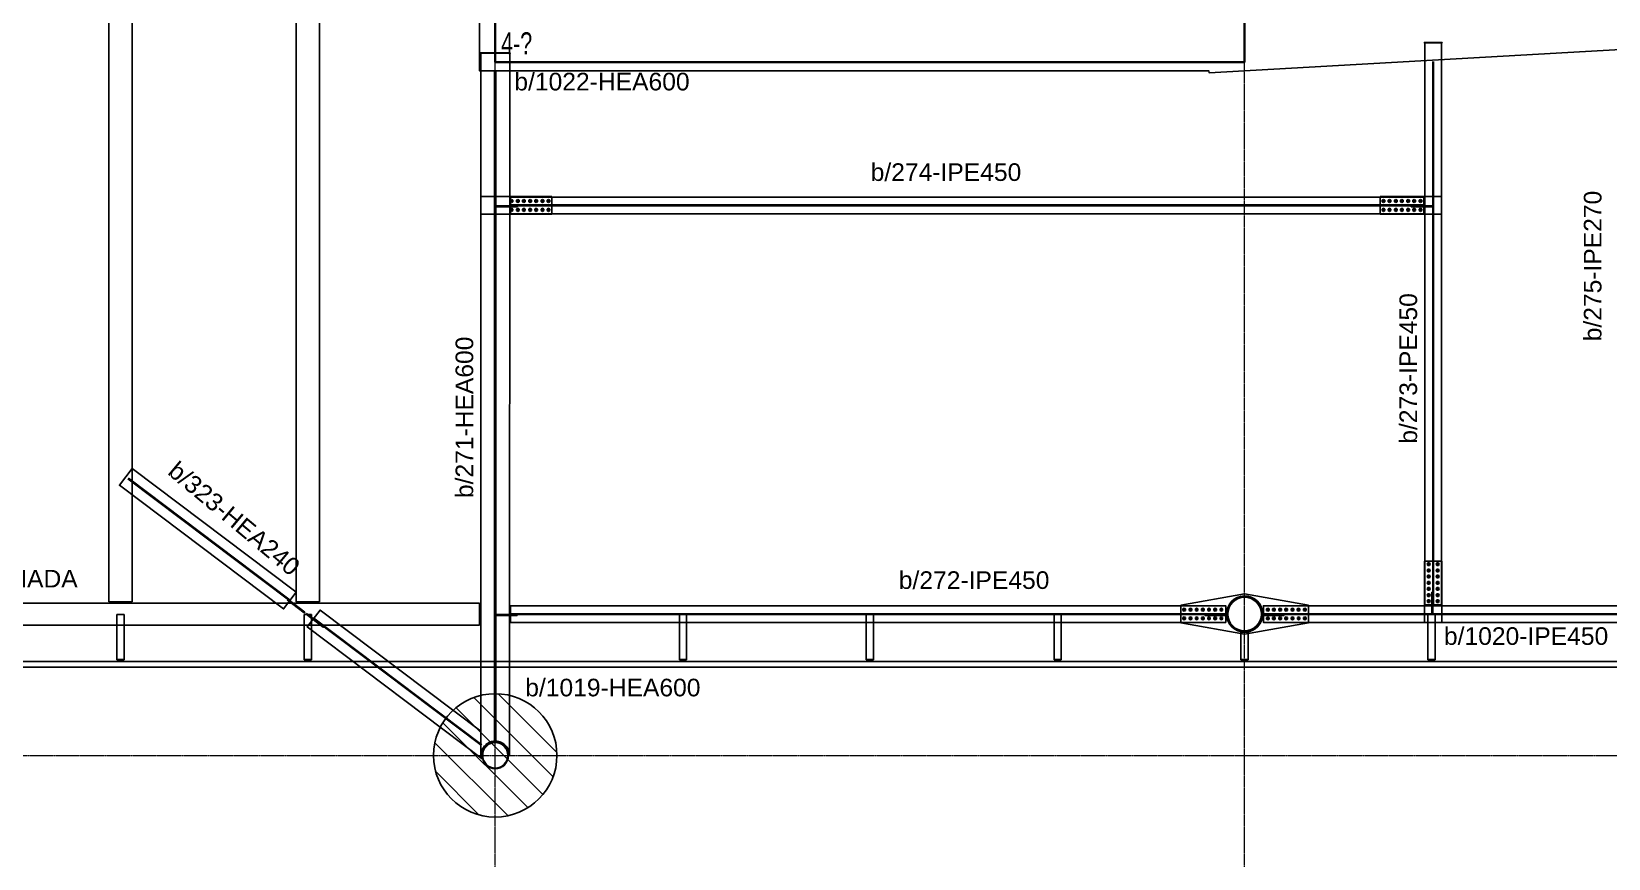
# Model space of a CAD drawing. Header units: millimetres. Extents: x -1715 to 93033, y -21962 to 25119.
# Drawn here: x 15576 to 33464, y -5033 to 4355 of the extents above; entities that cross this region are included whole.
import ezdxf
from ezdxf.enums import TextEntityAlignment as Align

# ---------------------------------------------------------------- set-up
doc = ezdxf.new("R2010")
doc.units = ezdxf.units.MM
doc.header["$LTSCALE"] = 0.4
doc.linetypes.add('Grid Line', pattern=[3.33375, 1.905, -0.47625, 0.47625, -0.47625])
for name, color, linetype, lineweight in [('0-1', 250, 'Continuous', 5), ('E_COLUMNAS', 1, 'Continuous', 18), ('E_COLUMNAS-1', 1, 'Continuous', 25), ('E_EJES-1', 8, 'Grid Line', 9), ('E_MUROS', 2, 'Continuous', 18), ('E_MUROS-1', 2, 'Continuous', 35), ('E_TEXTO', 3, 'Continuous', 9), ('E_VIGAS-1', 31, 'Continuous', 25), ('E_VIGAS-2', 252, 'Continuous', 25)]:
    doc.layers.add(name, color=color, linetype=linetype, lineweight=lineweight)
doc.layers.add('A_ALMA', color=255, linetype='Continuous')
doc.layers.add('P-PLATINA', color=6, linetype='Continuous')
doc.styles.add('CX', font='ARIALUNI.ttf', dxfattribs={"width": 0.8, "height": 300})
doc.styles.add('VERDANA', font='arial.ttf')

# ---------------------------------------------------------------- blocks, each defined once
blk = doc.blocks.new('EST_SFM_VIGA-METALICA-SECCION-C - EST_SFM_VIGA-METALICA-UPN160-1509776-_14_00m_N_E_-NIVEL-4 DOC')
at = {"layer": 'E_VIGAS-1'}
for p, q in [((44.822, 0.047), (-44.831, 0.047)), ((-44.831, -0.018), (44.822, -0.018))]:
    blk.add_line(p, q, dxfattribs=at)
blk = doc.blocks.new('DCTIB_CNI_EST_MOD-1A-FAC_0001_rvt-1-_14_00m_N_E_-NIVEL-4 DOC')
at = {"layer": 'E_VIGAS-1'}
for p, q in [((-69.953, 142.261), (-69.871, 142.261)), ((-69.953, 141.749), (-69.953, 142.261)), ((-69.871, 141.749), (-69.871, 142.261)), ((-67.828, 142.261), (-67.746, 142.261)), ((-67.828, 141.749), (-67.828, 142.261)), ((-67.746, 141.749), (-67.746, 142.261)), ((-63.573, 142.261), (-63.491, 142.261)), ((-63.573, 141.749), (-63.573, 142.261)), ((-63.491, 141.749), (-63.491, 142.261)), ((-61.453, 142.261), (-61.371, 142.261)), ((-61.453, 141.749), (-61.453, 142.261)), ((-61.371, 141.749), (-61.371, 142.261)), ((-59.323, 142.261), (-59.241, 142.261)), ((-59.323, 141.749), (-59.323, 142.261)), ((-59.241, 141.749), (-59.241, 142.261)), ((-55.083, 142.261), (-55.001, 142.261)), ((-55.083, 141.749), (-55.083, 142.261)), ((-55.001, 141.749), (-55.001, 142.261)), ((-57.203, 142.06), (-57.121, 142.06)), ((-57.203, 141.749), (-57.203, 142.06)), ((-57.121, 141.749), (-57.121, 142.06)), ((-69.871, 141.749), (-69.953, 141.749)), ((-69.953, 141.748), (-69.953, 141.749)), ((-69.953, 141.749), (-69.871, 141.749)), ((-69.925, 141.748), (-69.953, 141.748)), ((-69.914, 141.743), (-69.914, 141.748)), ((-69.914, 141.729), (-69.914, 141.743)), ((-69.909, 141.748), (-69.909, 141.743)), ((-69.909, 141.743), (-69.909, 141.729)), ((-69.871, 141.748), (-69.899, 141.748)), ((-69.871, 141.749), (-69.871, 141.748)), ((-67.746, 141.749), (-67.828, 141.749)), ((-67.828, 141.748), (-67.828, 141.749)), ((-67.828, 141.749), (-67.746, 141.749)), ((-67.8, 141.748), (-67.828, 141.748)), ((-67.789, 141.743), (-67.789, 141.748)), ((-67.789, 141.729), (-67.789, 141.743)), ((-67.784, 141.748), (-67.784, 141.743)), ((-67.784, 141.743), (-67.784, 141.729)), ((-67.746, 141.748), (-67.774, 141.748)), ((-67.746, 141.749), (-67.746, 141.748)), ((-63.491, 141.749), (-63.573, 141.749)), ((-63.573, 141.748), (-63.573, 141.749)), ((-63.573, 141.749), (-63.491, 141.749)), ((-63.545, 141.748), (-63.573, 141.748)), ((-63.535, 141.743), (-63.535, 141.748)), ((-63.535, 141.729), (-63.535, 141.743)), ((-63.53, 141.748), (-63.53, 141.743)), ((-63.53, 141.743), (-63.53, 141.729)), ((-63.491, 141.748), (-63.519, 141.748)), ((-63.491, 141.749), (-63.491, 141.748)), ((-61.371, 141.749), (-61.453, 141.749)), ((-61.453, 141.748), (-61.453, 141.749)), ((-61.453, 141.749), (-61.371, 141.749)), ((-61.425, 141.748), (-61.453, 141.748)), ((-61.415, 141.743), (-61.415, 141.748)), ((-61.415, 141.729), (-61.415, 141.743)), ((-61.41, 141.748), (-61.41, 141.743)), ((-61.41, 141.743), (-61.41, 141.729)), ((-61.371, 141.748), (-61.399, 141.748)), ((-61.371, 141.749), (-61.371, 141.748)), ((-59.241, 141.749), (-59.323, 141.749)), ((-59.323, 141.748), (-59.323, 141.749)), ((-59.323, 141.749), (-59.241, 141.749)), ((-59.295, 141.748), (-59.323, 141.748)), ((-59.285, 141.743), (-59.285, 141.748)), ((-59.285, 141.729), (-59.285, 141.743)), ((-59.28, 141.748), (-59.28, 141.743)), ((-59.28, 141.743), (-59.28, 141.729)), ((-59.241, 141.748), (-59.269, 141.748)), ((-59.241, 141.749), (-59.241, 141.748)), ((-57.121, 141.749), (-57.203, 141.749)), ((-57.203, 141.748), (-57.203, 141.749)), ((-57.203, 141.749), (-57.121, 141.749)), ((-57.175, 141.748), (-57.203, 141.748)), ((-57.165, 141.743), (-57.165, 141.748)), ((-57.165, 141.729), (-57.165, 141.743)), ((-57.16, 141.748), (-57.16, 141.743)), ((-57.16, 141.743), (-57.16, 141.729)), ((-57.121, 141.748), (-57.149, 141.748)), ((-57.121, 141.749), (-57.121, 141.748)), ((-55.001, 141.749), (-55.083, 141.749)), ((-55.083, 141.748), (-55.083, 141.749)), ((-55.083, 141.749), (-55.001, 141.749)), ((-55.055, 141.748), (-55.083, 141.748)), ((-55.045, 141.743), (-55.045, 141.748)), ((-55.045, 141.729), (-55.045, 141.743)), ((-55.04, 141.748), (-55.04, 141.743)), ((-55.04, 141.743), (-55.04, 141.729)), ((-55.001, 141.748), (-55.029, 141.748)), ((-55.001, 141.749), (-55.001, 141.748))]:
    blk.add_line(p, q, dxfattribs=at)
for points, knots in [([(-69.925, 141.748), (-69.924, 141.748), (-69.923, 141.748), (-69.92, 141.748), (-69.918, 141.747), (-69.916, 141.747), (-69.915, 141.745), (-69.914, 141.744), (-69.914, 141.743)], [0, 0, 0, 0, 0.142857, 0.285714, 0.428571, 0.571429, 0.785714, 1, 1, 1, 1]), ([(-69.914, 141.743), (-69.914, 141.744), (-69.915, 141.745), (-69.916, 141.747), (-69.918, 141.747), (-69.919, 141.748), (-69.92, 141.748), (-69.922, 141.748), (-69.924, 141.748), (-69.925, 141.748)], [0, 0, 0, 0, 0.285714, 0.428571, 0.571429, 0.678571, 0.732143, 0.785714, 1, 1, 1, 1]), ([(-69.899, 141.748), (-69.9, 141.748), (-69.901, 141.748), (-69.904, 141.748), (-69.906, 141.747), (-69.908, 141.747), (-69.909, 141.745), (-69.909, 141.744), (-69.909, 141.743)], [0, 0, 0, 0, 0.142857, 0.285714, 0.428571, 0.571429, 0.785714, 1, 1, 1, 1]), ([(-69.909, 141.743), (-69.909, 141.744), (-69.909, 141.745), (-69.907, 141.747), (-69.906, 141.747), (-69.904, 141.748), (-69.903, 141.748), (-69.902, 141.748), (-69.9, 141.748), (-69.899, 141.748)], [0, 0, 0, 0, 0.285714, 0.428571, 0.571429, 0.678571, 0.732143, 0.785714, 1, 1, 1, 1]), ([(-67.8, 141.748), (-67.799, 141.748), (-67.798, 141.748), (-67.795, 141.748), (-67.793, 141.747), (-67.791, 141.747), (-67.79, 141.745), (-67.789, 141.744), (-67.789, 141.743)], [0, 0, 0, 0, 0.142857, 0.285714, 0.428571, 0.571429, 0.785714, 1, 1, 1, 1]), ([(-67.789, 141.743), (-67.789, 141.744), (-67.79, 141.745), (-67.791, 141.747), (-67.793, 141.747), (-67.794, 141.748), (-67.795, 141.748), (-67.797, 141.748), (-67.799, 141.748), (-67.8, 141.748)], [0, 0, 0, 0, 0.285714, 0.428571, 0.571429, 0.678571, 0.732143, 0.785714, 1, 1, 1, 1]), ([(-67.774, 141.748), (-67.775, 141.748), (-67.776, 141.748), (-67.779, 141.748), (-67.781, 141.747), (-67.783, 141.747), (-67.784, 141.745), (-67.784, 141.744), (-67.784, 141.743)], [0, 0, 0, 0, 0.142857, 0.285714, 0.428571, 0.571429, 0.785714, 1, 1, 1, 1]), ([(-67.784, 141.743), (-67.784, 141.744), (-67.784, 141.745), (-67.782, 141.747), (-67.781, 141.747), (-67.779, 141.748), (-67.778, 141.748), (-67.777, 141.748), (-67.775, 141.748), (-67.774, 141.748)], [0, 0, 0, 0, 0.285714, 0.428571, 0.571429, 0.678571, 0.732143, 0.785714, 1, 1, 1, 1]), ([(-63.545, 141.748), (-63.544, 141.748), (-63.543, 141.748), (-63.54, 141.748), (-63.538, 141.747), (-63.536, 141.747), (-63.535, 141.745), (-63.535, 141.744), (-63.535, 141.743)], [0, 0, 0, 0, 0.142857, 0.285714, 0.428571, 0.571429, 0.785714, 1, 1, 1, 1]), ([(-63.535, 141.743), (-63.535, 141.744), (-63.535, 141.745), (-63.537, 141.747), (-63.538, 141.747), (-63.54, 141.748), (-63.541, 141.748), (-63.542, 141.748), (-63.544, 141.748), (-63.545, 141.748)], [0, 0, 0, 0, 0.285714, 0.428571, 0.571429, 0.678571, 0.732143, 0.785714, 1, 1, 1, 1]), ([(-63.519, 141.748), (-63.52, 141.748), (-63.521, 141.748), (-63.524, 141.748), (-63.526, 141.747), (-63.528, 141.747), (-63.529, 141.745), (-63.53, 141.744), (-63.53, 141.743)], [0, 0, 0, 0, 0.142857, 0.285714, 0.428571, 0.571429, 0.785714, 1, 1, 1, 1]), ([(-63.53, 141.743), (-63.53, 141.744), (-63.529, 141.745), (-63.528, 141.747), (-63.526, 141.747), (-63.525, 141.748), (-63.524, 141.748), (-63.522, 141.748), (-63.52, 141.748), (-63.519, 141.748)], [0, 0, 0, 0, 0.285714, 0.428571, 0.571429, 0.678571, 0.732143, 0.785714, 1, 1, 1, 1]), ([(-61.425, 141.748), (-61.424, 141.748), (-61.423, 141.748), (-61.42, 141.748), (-61.418, 141.747), (-61.416, 141.747), (-61.415, 141.745), (-61.415, 141.744), (-61.415, 141.743)], [0, 0, 0, 0, 0.142857, 0.285714, 0.428571, 0.571429, 0.785714, 1, 1, 1, 1]), ([(-61.415, 141.743), (-61.415, 141.744), (-61.415, 141.745), (-61.417, 141.747), (-61.418, 141.747), (-61.42, 141.748), (-61.421, 141.748), (-61.422, 141.748), (-61.424, 141.748), (-61.425, 141.748)], [0, 0, 0, 0, 0.285714, 0.428571, 0.571429, 0.678571, 0.732143, 0.785714, 1, 1, 1, 1]), ([(-61.399, 141.748), (-61.4, 141.748), (-61.401, 141.748), (-61.404, 141.748), (-61.406, 141.747), (-61.408, 141.747), (-61.409, 141.745), (-61.41, 141.744), (-61.41, 141.743)], [0, 0, 0, 0, 0.142857, 0.285714, 0.428571, 0.571429, 0.785714, 1, 1, 1, 1]), ([(-61.41, 141.743), (-61.41, 141.744), (-61.409, 141.745), (-61.408, 141.747), (-61.406, 141.747), (-61.405, 141.748), (-61.404, 141.748), (-61.402, 141.748), (-61.4, 141.748), (-61.399, 141.748)], [0, 0, 0, 0, 0.285714, 0.428571, 0.571429, 0.678571, 0.732143, 0.785714, 1, 1, 1, 1]), ([(-59.295, 141.748), (-59.294, 141.748), (-59.293, 141.748), (-59.29, 141.748), (-59.288, 141.747), (-59.286, 141.747), (-59.285, 141.745), (-59.285, 141.744), (-59.285, 141.743)], [0, 0, 0, 0, 0.142857, 0.285714, 0.428571, 0.571429, 0.785714, 1, 1, 1, 1]), ([(-59.285, 141.743), (-59.285, 141.744), (-59.285, 141.745), (-59.287, 141.747), (-59.288, 141.747), (-59.29, 141.748), (-59.291, 141.748), (-59.292, 141.748), (-59.294, 141.748), (-59.295, 141.748)], [0, 0, 0, 0, 0.285714, 0.428571, 0.571429, 0.678571, 0.732143, 0.785714, 1, 1, 1, 1]), ([(-59.269, 141.748), (-59.27, 141.748), (-59.271, 141.748), (-59.274, 141.748), (-59.276, 141.747), (-59.278, 141.747), (-59.279, 141.745), (-59.28, 141.744), (-59.28, 141.743)], [0, 0, 0, 0, 0.142857, 0.285714, 0.428571, 0.571429, 0.785714, 1, 1, 1, 1]), ([(-59.28, 141.743), (-59.28, 141.744), (-59.279, 141.745), (-59.278, 141.747), (-59.276, 141.747), (-59.275, 141.748), (-59.274, 141.748), (-59.272, 141.748), (-59.27, 141.748), (-59.269, 141.748)], [0, 0, 0, 0, 0.285714, 0.428571, 0.571429, 0.678571, 0.732143, 0.785714, 1, 1, 1, 1]), ([(-57.175, 141.748), (-57.174, 141.748), (-57.173, 141.748), (-57.17, 141.748), (-57.168, 141.747), (-57.166, 141.747), (-57.165, 141.745), (-57.165, 141.744), (-57.165, 141.743)], [0, 0, 0, 0, 0.142857, 0.285714, 0.428571, 0.571429, 0.785714, 1, 1, 1, 1]), ([(-57.165, 141.743), (-57.165, 141.744), (-57.165, 141.745), (-57.167, 141.747), (-57.168, 141.747), (-57.17, 141.748), (-57.171, 141.748), (-57.172, 141.748), (-57.174, 141.748), (-57.175, 141.748)], [0, 0, 0, 0, 0.285714, 0.428571, 0.571429, 0.678571, 0.732143, 0.785714, 1, 1, 1, 1]), ([(-57.149, 141.748), (-57.15, 141.748), (-57.151, 141.748), (-57.154, 141.748), (-57.156, 141.747), (-57.158, 141.747), (-57.159, 141.745), (-57.16, 141.744), (-57.16, 141.743)], [0, 0, 0, 0, 0.142857, 0.285714, 0.428571, 0.571429, 0.785714, 1, 1, 1, 1]), ([(-57.16, 141.743), (-57.16, 141.744), (-57.159, 141.745), (-57.158, 141.747), (-57.156, 141.747), (-57.155, 141.748), (-57.154, 141.748), (-57.152, 141.748), (-57.15, 141.748), (-57.149, 141.748)], [0, 0, 0, 0, 0.285714, 0.428571, 0.571429, 0.678571, 0.732143, 0.785714, 1, 1, 1, 1]), ([(-55.055, 141.748), (-55.054, 141.748), (-55.053, 141.748), (-55.05, 141.748), (-55.048, 141.747), (-55.046, 141.747), (-55.045, 141.745), (-55.045, 141.744), (-55.045, 141.743)], [0, 0, 0, 0, 0.142857, 0.285714, 0.428571, 0.571429, 0.785714, 1, 1, 1, 1]), ([(-55.045, 141.743), (-55.045, 141.744), (-55.045, 141.745), (-55.047, 141.747), (-55.048, 141.747), (-55.05, 141.748), (-55.051, 141.748), (-55.052, 141.748), (-55.054, 141.748), (-55.055, 141.748)], [0, 0, 0, 0, 0.285714, 0.428571, 0.571429, 0.678571, 0.732143, 0.785714, 1, 1, 1, 1]), ([(-55.029, 141.748), (-55.03, 141.748), (-55.031, 141.748), (-55.034, 141.748), (-55.036, 141.747), (-55.038, 141.747), (-55.039, 141.745), (-55.04, 141.744), (-55.04, 141.743)], [0, 0, 0, 0, 0.142857, 0.285714, 0.428571, 0.571429, 0.785714, 1, 1, 1, 1]), ([(-55.04, 141.743), (-55.04, 141.744), (-55.039, 141.745), (-55.038, 141.747), (-55.036, 141.747), (-55.035, 141.748), (-55.034, 141.748), (-55.032, 141.748), (-55.03, 141.748), (-55.029, 141.748)], [0, 0, 0, 0, 0.285714, 0.428571, 0.571429, 0.678571, 0.732143, 0.785714, 1, 1, 1, 1])]:
    blk.add_open_spline(points, degree=3, knots=knots, dxfattribs=at)
blk.add_blockref('EST_SFM_VIGA-METALICA-SECCION-C - EST_SFM_VIGA-METALICA-UPN160-1509776-_14_00m_N_E_-NIVEL-4 DOC', (-41.042, 141.682), dxfattribs=at)
blk = doc.blocks.new('EST_SFM_VIGA-METALICA-SECCION-H - EST_SFM_VIGA-METALICA_ARMADA250x1130x25x13-2650125-_14_00m_N_E_-NIVEL-4 DOC')
at = {"layer": 'E_VIGAS-2'}
for p, q in [((-4.0723, -0.125), (-4.0723, 0.125)), ((-4.0723, 0.125), (4.0341, 0.125)), ((4.0341, 0.125), (4.0341, -0.125)), ((-4.0723, -0.125), (4.0341, -0.125))]:
    blk.add_line(p, q, dxfattribs=at)
blk = doc.blocks.new('CX')
at = {"layer": 'E_TEXTO', "color": 3, "style": 'CX', "width": 0.7}
blk.add_attdef('CX', text='', height=200, dxfattribs=at).set_placement((0, 0), align=Align.MIDDLE_CENTER)
blk = doc.blocks.new('Bolt-102891108-2724 - 1511')
at = {"color": 253, "linetype": 'Continuous'}
for p, q in [((37584, 11671), (37599, 11680)), ((37584, 11654), (37584, 11671)), ((37599, 11645), (37584, 11654)), ((37599, 11680), (37614, 11671)), ((37614, 11654), (37599, 11645)), ((37614, 11671), (37614, 11654)), ((37654, 11671), (37669, 11680)), ((37654, 11654), (37654, 11671)), ((37669, 11645), (37654, 11654)), ((37669, 11680), (37684, 11671)), ((37684, 11654), (37669, 11645)), ((37684, 11671), (37684, 11654)), ((37724, 11671), (37739, 11680)), ((37724, 11654), (37724, 11671)), ((37739, 11645), (37724, 11654)), ((37739, 11680), (37754, 11671)), ((37754, 11654), (37739, 11645)), ((37754, 11671), (37754, 11654)), ((37794, 11671), (37809, 11680)), ((37794, 11654), (37794, 11671)), ((37809, 11645), (37794, 11654)), ((37809, 11680), (37824, 11671)), ((37824, 11654), (37809, 11645)), ((37824, 11671), (37824, 11654)), ((37864, 11671), (37879, 11680)), ((37864, 11654), (37864, 11671)), ((37879, 11645), (37864, 11654)), ((37879, 11680), (37894, 11671)), ((37894, 11654), (37879, 11645)), ((37894, 11671), (37894, 11654)), ((37934, 11671), (37949, 11680)), ((37934, 11654), (37934, 11671)), ((37949, 11645), (37934, 11654)), ((37949, 11680), (37964, 11671)), ((37964, 11654), (37949, 11645)), ((37964, 11671), (37964, 11654)), ((38004, 11671), (38019, 11680)), ((38004, 11654), (38004, 11671)), ((38019, 11645), (38004, 11654)), ((38019, 11680), (38034, 11671)), ((38034, 11654), (38019, 11645)), ((38034, 11671), (38034, 11654)), ((37584, 11571), (37599, 11580)), ((37584, 11554), (37584, 11571)), ((37599, 11545), (37584, 11554)), ((37599, 11580), (37614, 11571)), ((37614, 11554), (37599, 11545)), ((37614, 11571), (37614, 11554)), ((37654, 11571), (37669, 11580)), ((37654, 11554), (37654, 11571)), ((37669, 11545), (37654, 11554)), ((37669, 11580), (37684, 11571)), ((37684, 11554), (37669, 11545)), ((37684, 11571), (37684, 11554)), ((37724, 11571), (37739, 11580)), ((37724, 11554), (37724, 11571)), ((37739, 11545), (37724, 11554)), ((37739, 11580), (37754, 11571)), ((37754, 11554), (37739, 11545)), ((37754, 11571), (37754, 11554)), ((37794, 11571), (37809, 11580)), ((37794, 11554), (37794, 11571)), ((37809, 11545), (37794, 11554)), ((37809, 11580), (37824, 11571)), ((37824, 11554), (37809, 11545)), ((37824, 11571), (37824, 11554)), ((37864, 11571), (37879, 11580)), ((37864, 11554), (37864, 11571)), ((37879, 11545), (37864, 11554)), ((37879, 11580), (37894, 11571)), ((37894, 11554), (37879, 11545)), ((37894, 11571), (37894, 11554)), ((37934, 11571), (37949, 11580)), ((37934, 11554), (37934, 11571)), ((37949, 11545), (37934, 11554)), ((37949, 11580), (37964, 11571)), ((37964, 11554), (37949, 11545)), ((37964, 11571), (37964, 11554)), ((38004, 11571), (38019, 11580)), ((38004, 11554), (38004, 11571)), ((38019, 11545), (38004, 11554)), ((38019, 11580), (38034, 11571)), ((38034, 11554), (38019, 11545)), ((38034, 11571), (38034, 11554))]:
    blk.add_line(p, q, dxfattribs=at)
for centre, radius, start, end in [((37599, 11662), 11.5, 18.0268, 198.0268), ((37599, 11662), 11.5, 198.0268, 18.0268), ((37599, 11662), 10, 90.0268, 270.0268), ((37599, 11662), 10, 270.0268, 90.0268), ((37669, 11662), 11.5, 18.0268, 198.0268), ((37669, 11662), 11.5, 198.0268, 18.0268), ((37669, 11662), 10, 90.0268, 270.0268), ((37669, 11662), 10, 270.0268, 90.0268), ((37739, 11663), 11.5, 18.0268, 198.0268), ((37739, 11663), 11.5, 198.0268, 18.0268), ((37739, 11663), 10, 90.0268, 270.0268), ((37739, 11663), 10, 270.0268, 90.0268), ((37809, 11663), 11.5, 18.0268, 198.0268), ((37809, 11663), 11.5, 198.0268, 18.0268), ((37809, 11663), 10, 90.0268, 270.0268), ((37809, 11663), 10, 270.0268, 90.0268), ((37879, 11663), 11.5, 18.0268, 198.0268), ((37879, 11663), 11.5, 198.0268, 18.0268), ((37879, 11663), 10, 90.0268, 270.0268), ((37879, 11663), 10, 270.0268, 90.0268), ((37949, 11663), 11.5, 18.0268, 198.0268), ((37949, 11663), 11.5, 198.0268, 18.0268), ((37949, 11663), 10, 90.0268, 270.0268), ((37949, 11663), 10, 270.0268, 90.0268), ((38019, 11663), 11.5, 18.0268, 198.0268), ((38019, 11663), 11.5, 198.0268, 18.0268), ((38019, 11663), 10, 90.0268, 270.0268), ((38019, 11663), 10, 270.0268, 90.0268), ((37599, 11562), 11.5, 18.0268, 198.0268), ((37599, 11562), 10, 90.0268, 270.0268), ((37599, 11562), 11.5, 198.0268, 18.0268), ((37599, 11562), 10, 270.0268, 90.0268), ((37669, 11562), 11.5, 18.0268, 198.0268), ((37669, 11562), 10, 90.0268, 270.0268), ((37669, 11562), 11.5, 198.0268, 18.0268), ((37669, 11562), 10, 270.0268, 90.0268), ((37739, 11563), 11.5, 18.0268, 198.0268), ((37739, 11563), 10, 90.0268, 270.0268), ((37739, 11563), 11.5, 198.0268, 18.0268), ((37739, 11563), 10, 270.0268, 90.0268), ((37809, 11563), 11.5, 18.0268, 198.0268), ((37809, 11563), 10, 90.0268, 270.0268), ((37809, 11563), 11.5, 198.0268, 18.0268), ((37809, 11563), 10, 270.0268, 90.0268), ((37879, 11563), 11.5, 18.0268, 198.0268), ((37879, 11563), 10, 90.0268, 270.0268), ((37879, 11563), 11.5, 198.0268, 18.0268), ((37879, 11563), 10, 270.0268, 90.0268), ((37949, 11563), 11.5, 18.0268, 198.0268), ((37949, 11563), 10, 90.0268, 270.0268), ((37949, 11563), 11.5, 198.0268, 18.0268), ((37949, 11563), 10, 270.0268, 90.0268), ((38019, 11563), 11.5, 18.0268, 198.0268), ((38019, 11563), 10, 90.0268, 270.0268), ((38019, 11563), 11.5, 198.0268, 18.0268), ((38019, 11563), 10, 270.0268, 90.0268)]:
    blk.add_arc(centre, radius, start, end, dxfattribs=at)
blk = doc.blocks.new('Bolt-102891108-2725 - 1511')
at = {"color": 253, "linetype": 'Continuous'}
for p, q in [((38530, 11670), (38545, 11679)), ((38530, 11653), (38530, 11670)), ((38545, 11645), (38530, 11653)), ((38545, 11679), (38560, 11670)), ((38560, 11653), (38545, 11645)), ((38560, 11670), (38560, 11653)), ((38600, 11671), (38615, 11679)), ((38600, 11653), (38600, 11671)), ((38615, 11645), (38600, 11653)), ((38615, 11679), (38630, 11671)), ((38630, 11653), (38615, 11645)), ((38630, 11671), (38630, 11653)), ((38670, 11671), (38685, 11679)), ((38670, 11653), (38670, 11671)), ((38685, 11645), (38670, 11653)), ((38685, 11679), (38700, 11671)), ((38700, 11653), (38685, 11645)), ((38700, 11671), (38700, 11653)), ((38740, 11671), (38755, 11679)), ((38740, 11653), (38740, 11671)), ((38755, 11645), (38740, 11653)), ((38755, 11679), (38770, 11671)), ((38770, 11653), (38755, 11645)), ((38770, 11671), (38770, 11653)), ((38810, 11671), (38825, 11679)), ((38810, 11653), (38810, 11671)), ((38825, 11645), (38810, 11653)), ((38825, 11679), (38840, 11671)), ((38840, 11653), (38825, 11645)), ((38840, 11671), (38840, 11653)), ((38880, 11671), (38895, 11679)), ((38880, 11653), (38880, 11671)), ((38895, 11645), (38880, 11653)), ((38895, 11679), (38910, 11671)), ((38910, 11653), (38895, 11645)), ((38910, 11671), (38910, 11653)), ((38950, 11671), (38965, 11679)), ((38950, 11653), (38950, 11671)), ((38965, 11645), (38950, 11653)), ((38965, 11679), (38980, 11671)), ((38980, 11653), (38965, 11645)), ((38980, 11671), (38980, 11653)), ((38531, 11570), (38546, 11579)), ((38531, 11553), (38531, 11570)), ((38546, 11545), (38531, 11553)), ((38546, 11579), (38561, 11570)), ((38561, 11553), (38546, 11545)), ((38561, 11570), (38561, 11553)), ((38601, 11571), (38616, 11579)), ((38601, 11553), (38601, 11571)), ((38616, 11545), (38601, 11553)), ((38616, 11579), (38631, 11571)), ((38631, 11553), (38616, 11545)), ((38631, 11571), (38631, 11553)), ((38671, 11571), (38686, 11579)), ((38671, 11553), (38671, 11571)), ((38686, 11545), (38671, 11553)), ((38686, 11579), (38701, 11571)), ((38701, 11553), (38686, 11545)), ((38701, 11571), (38701, 11553)), ((38741, 11571), (38756, 11579)), ((38741, 11553), (38741, 11571)), ((38756, 11545), (38741, 11553)), ((38756, 11579), (38771, 11571)), ((38771, 11553), (38756, 11545)), ((38771, 11571), (38771, 11553)), ((38811, 11571), (38826, 11579)), ((38811, 11553), (38811, 11571)), ((38826, 11545), (38811, 11553)), ((38826, 11579), (38841, 11571)), ((38841, 11553), (38826, 11545)), ((38841, 11571), (38841, 11553)), ((38881, 11571), (38896, 11579)), ((38881, 11553), (38881, 11571)), ((38896, 11545), (38881, 11553)), ((38896, 11579), (38911, 11571)), ((38911, 11553), (38896, 11545)), ((38911, 11571), (38911, 11553)), ((38951, 11571), (38966, 11579)), ((38951, 11553), (38951, 11571)), ((38966, 11545), (38951, 11553)), ((38966, 11579), (38981, 11571)), ((38981, 11553), (38966, 11545)), ((38981, 11571), (38981, 11553))]:
    blk.add_line(p, q, dxfattribs=at)
for centre, radius, start, end in [((38545, 11662), 11.5, 18.0268, 198.0268), ((38545, 11662), 10, 90.0268, 270.0268), ((38545, 11662), 11.5, 198.0268, 18.0268), ((38545, 11662), 10, 270.0268, 90.0268), ((38615, 11662), 11.5, 18.0268, 198.0268), ((38615, 11662), 10, 90.0268, 270.0268), ((38615, 11662), 11.5, 198.0268, 18.0268), ((38615, 11662), 10, 270.0268, 90.0268), ((38685, 11662), 11.5, 18.0268, 198.0268), ((38685, 11662), 10, 90.0268, 270.0268), ((38685, 11662), 11.5, 198.0268, 18.0268), ((38685, 11662), 10, 270.0268, 90.0268), ((38755, 11662), 11.5, 18.0268, 198.0268), ((38755, 11662), 10, 90.0268, 270.0268), ((38755, 11662), 11.5, 198.0268, 18.0268), ((38755, 11662), 10, 270.0268, 90.0268), ((38825, 11662), 11.5, 18.0268, 198.0268), ((38825, 11662), 10, 90.0268, 270.0268), ((38825, 11662), 11.5, 198.0268, 18.0268), ((38825, 11662), 10, 270.0268, 90.0268), ((38895, 11662), 11.5, 18.0268, 198.0268), ((38895, 11662), 10, 90.0268, 270.0268), ((38895, 11662), 11.5, 198.0268, 18.0268), ((38895, 11662), 10, 270.0268, 90.0268), ((38965, 11662), 11.5, 18.0268, 198.0268), ((38965, 11662), 10, 90.0268, 270.0268), ((38965, 11662), 11.5, 198.0268, 18.0268), ((38965, 11662), 10, 270.0268, 90.0268), ((38546, 11562), 11.5, 18.0268, 198.0268), ((38546, 11562), 11.5, 198.0268, 18.0268), ((38546, 11562), 10, 90.0268, 270.0268), ((38546, 11562), 10, 270.0268, 90.0268), ((38616, 11562), 11.5, 18.0268, 198.0268), ((38616, 11562), 11.5, 198.0268, 18.0268), ((38616, 11562), 10, 90.0268, 270.0268), ((38616, 11562), 10, 270.0268, 90.0268), ((38686, 11562), 11.5, 18.0268, 198.0268), ((38686, 11562), 11.5, 198.0268, 18.0268), ((38686, 11562), 10, 90.0268, 270.0268), ((38686, 11562), 10, 270.0268, 90.0268), ((38756, 11562), 11.5, 18.0268, 198.0268), ((38756, 11562), 11.5, 198.0268, 18.0268), ((38756, 11562), 10, 90.0268, 270.0268), ((38756, 11562), 10, 270.0268, 90.0268), ((38826, 11562), 11.5, 18.0268, 198.0268), ((38826, 11562), 11.5, 198.0268, 18.0268), ((38826, 11562), 10, 90.0268, 270.0268), ((38826, 11562), 10, 270.0268, 90.0268), ((38896, 11562), 11.5, 18.0268, 198.0268), ((38896, 11562), 11.5, 198.0268, 18.0268), ((38896, 11562), 10, 90.0268, 270.0268), ((38896, 11562), 10, 270.0268, 90.0268), ((38966, 11562), 11.5, 18.0268, 198.0268), ((38966, 11562), 11.5, 198.0268, 18.0268), ((38966, 11562), 10, 90.0268, 270.0268), ((38966, 11562), 10, 270.0268, 90.0268)]:
    blk.add_arc(centre, radius, start, end, dxfattribs=at)
blk = doc.blocks.new('Part-102891108-2723 - 1511')
at = {"color": 253}
for p, q in [((37559, 11712), (38283, 11840)), ((38283, 11840), (39006, 11712)), ((37559, 11512), (37559, 11712)), ((39006, 11712), (39006, 11512)), ((38283, 11384), (37559, 11512)), ((39006, 11512), (38283, 11384))]:
    blk.add_line(p, q, dxfattribs=at)
for start, end in [(80, 260), (260, 80)]:
    blk.add_arc((38283, 11612), 206, start, end, dxfattribs=at)
blk = doc.blocks.new('Bolt-102891108-2992 - 1511')
at = {"color": 253, "linetype": 'Continuous'}
for p, q in [((40358, 12178), (40366, 12193)), ((40366, 12163), (40358, 12178)), ((40366, 12193), (40384, 12193)), ((40384, 12193), (40392, 12178)), ((40392, 12178), (40384, 12163)), ((40458, 12178), (40466, 12193)), ((40466, 12163), (40458, 12178)), ((40466, 12193), (40484, 12193)), ((40484, 12193), (40492, 12178)), ((40492, 12178), (40484, 12163)), ((40358, 12108), (40366, 12123)), ((40366, 12093), (40358, 12108)), ((40358, 12038), (40366, 12053)), ((40366, 12023), (40358, 12038)), ((40384, 12163), (40366, 12163)), ((40366, 12123), (40384, 12123)), ((40384, 12093), (40366, 12093)), ((40366, 12053), (40384, 12053)), ((40384, 12023), (40366, 12023)), ((40384, 12123), (40392, 12108)), ((40392, 12108), (40384, 12093)), ((40384, 12053), (40392, 12038)), ((40392, 12038), (40384, 12023)), ((40458, 12108), (40466, 12123)), ((40466, 12093), (40458, 12108)), ((40458, 12038), (40466, 12053)), ((40466, 12023), (40458, 12038)), ((40484, 12163), (40466, 12163)), ((40466, 12123), (40484, 12123)), ((40484, 12093), (40466, 12093)), ((40466, 12053), (40484, 12053)), ((40484, 12023), (40466, 12023)), ((40484, 12123), (40492, 12108)), ((40492, 12108), (40484, 12093)), ((40484, 12053), (40492, 12038)), ((40492, 12038), (40484, 12023)), ((40358, 11968), (40366, 11983)), ((40366, 11953), (40358, 11968)), ((40358, 11898), (40366, 11913)), ((40366, 11883), (40358, 11898)), ((40358, 11828), (40366, 11843)), ((40366, 11813), (40358, 11828)), ((40366, 11983), (40384, 11983)), ((40384, 11953), (40366, 11953)), ((40366, 11913), (40384, 11913)), ((40384, 11883), (40366, 11883)), ((40366, 11843), (40384, 11843)), ((40384, 11813), (40366, 11813)), ((40384, 11983), (40392, 11968)), ((40392, 11968), (40384, 11953)), ((40384, 11913), (40392, 11898)), ((40392, 11898), (40384, 11883)), ((40384, 11843), (40392, 11828)), ((40392, 11828), (40384, 11813)), ((40458, 11968), (40466, 11983)), ((40466, 11953), (40458, 11968)), ((40458, 11898), (40466, 11913)), ((40466, 11883), (40458, 11898)), ((40458, 11828), (40466, 11843)), ((40466, 11813), (40458, 11828)), ((40466, 11983), (40484, 11983)), ((40484, 11953), (40466, 11953)), ((40466, 11913), (40484, 11913)), ((40484, 11883), (40466, 11883)), ((40466, 11843), (40484, 11843)), ((40484, 11813), (40466, 11813)), ((40484, 11983), (40492, 11968)), ((40492, 11968), (40484, 11953)), ((40484, 11913), (40492, 11898)), ((40492, 11898), (40484, 11883)), ((40484, 11843), (40492, 11828)), ((40492, 11828), (40484, 11813)), ((40358, 11758), (40366, 11773)), ((40366, 11743), (40358, 11758)), ((40366, 11773), (40384, 11773)), ((40384, 11743), (40366, 11743)), ((40384, 11773), (40392, 11758)), ((40392, 11758), (40384, 11743)), ((40458, 11758), (40466, 11773)), ((40466, 11743), (40458, 11758)), ((40466, 11773), (40484, 11773)), ((40484, 11743), (40466, 11743)), ((40484, 11773), (40492, 11758)), ((40492, 11758), (40484, 11743))]:
    blk.add_line(p, q, dxfattribs=at)
for centre, radius, start, end in [((40375, 12178), 11.5, 108, 288), ((40375, 12178), 10, 0, 180), ((40375, 12178), 10, 180, 0), ((40375, 12178), 11.5, 288, 108), ((40475, 12178), 11.5, 108, 288), ((40475, 12178), 10, 0, 180), ((40475, 12178), 10, 180, 0), ((40475, 12178), 11.5, 288, 108), ((40375, 12108), 11.5, 108, 288), ((40375, 12038), 11.5, 108, 288), ((40375, 12108), 10, 0, 180), ((40375, 12108), 10, 180, 0), ((40375, 12038), 10, 0, 180), ((40375, 12038), 10, 180, 0), ((40375, 12108), 11.5, 288, 108), ((40375, 12038), 11.5, 288, 108), ((40475, 12108), 11.5, 108, 288), ((40475, 12038), 11.5, 108, 288), ((40475, 12108), 10, 0, 180), ((40475, 12108), 10, 180, 0), ((40475, 12038), 10, 0, 180), ((40475, 12038), 10, 180, 0), ((40475, 12108), 11.5, 288, 108), ((40475, 12038), 11.5, 288, 108), ((40375, 11968), 11.5, 108, 288), ((40375, 11898), 11.5, 108, 288), ((40375, 11828), 11.5, 108, 288), ((40375, 11968), 10, 0, 180), ((40375, 11968), 10, 180, 0), ((40375, 11898), 10, 0, 180), ((40375, 11898), 10, 180, 0), ((40375, 11828), 10, 0, 180), ((40375, 11828), 10, 180, 0), ((40375, 11968), 11.5, 288, 108), ((40375, 11898), 11.5, 288, 108), ((40375, 11828), 11.5, 288, 108), ((40475, 11968), 11.5, 108, 288), ((40475, 11898), 11.5, 108, 288), ((40475, 11828), 11.5, 108, 288), ((40475, 11968), 10, 0, 180), ((40475, 11968), 10, 180, 0), ((40475, 11898), 10, 0, 180), ((40475, 11898), 10, 180, 0), ((40475, 11828), 10, 0, 180), ((40475, 11828), 10, 180, 0), ((40475, 11968), 11.5, 288, 108), ((40475, 11898), 11.5, 288, 108), ((40475, 11828), 11.5, 288, 108), ((40375, 11758), 11.5, 108, 288), ((40375, 11758), 10, 0, 180), ((40375, 11758), 10, 180, 0), ((40375, 11758), 11.5, 288, 108), ((40475, 11758), 11.5, 108, 288), ((40475, 11758), 10, 0, 180), ((40475, 11758), 10, 180, 0), ((40475, 11758), 11.5, 288, 108)]:
    blk.add_arc(centre, radius, start, end, dxfattribs=at)
blk = doc.blocks.new('Part-102891108-2991 - 1511')
at = {"color": 253, "linetype": 'Continuous'}
for p, q in [((40325, 11518), (40325, 12215)), ((40325, 12215), (40525, 12215)), ((40525, 12215), (40525, 11518)), ((40525, 11518), (40325, 11518))]:
    blk.add_line(p, q, dxfattribs=at)
blk = doc.blocks.new('Part-102891108-2994 - 1511')
at = {"color": 253, "linetype": 'Continuous'}
for p, q in [((30440, 16352), (29633, 16352)), ((29633, 16352), (29633, 16152)), ((30440, 16152), (30440, 16352)), ((29633, 16152), (30440, 16152))]:
    blk.add_line(p, q, dxfattribs=at)
blk = doc.blocks.new('Bolt-102891108-2995 - 1511')
at = {"color": 253, "linetype": 'Continuous'}
for p, q in [((29968, 16311), (29983, 16320)), ((29968, 16294), (29968, 16311)), ((29983, 16285), (29968, 16294)), ((29983, 16320), (29998, 16311)), ((29998, 16294), (29983, 16285)), ((29998, 16311), (29998, 16294)), ((30038, 16311), (30053, 16320)), ((30038, 16294), (30038, 16311)), ((30053, 16285), (30038, 16294)), ((30053, 16320), (30068, 16311)), ((30068, 16294), (30053, 16285)), ((30068, 16311), (30068, 16294)), ((30108, 16311), (30123, 16320)), ((30108, 16294), (30108, 16311)), ((30123, 16285), (30108, 16294)), ((30123, 16320), (30138, 16311)), ((30138, 16294), (30123, 16285)), ((30138, 16311), (30138, 16294)), ((30178, 16311), (30193, 16320)), ((30178, 16294), (30178, 16311)), ((30193, 16285), (30178, 16294)), ((30193, 16320), (30208, 16311)), ((30208, 16294), (30193, 16285)), ((30208, 16311), (30208, 16294)), ((30248, 16311), (30263, 16320)), ((30248, 16294), (30248, 16311)), ((30263, 16285), (30248, 16294)), ((30263, 16320), (30278, 16311)), ((30278, 16294), (30263, 16285)), ((30278, 16311), (30278, 16294)), ((30318, 16311), (30333, 16320)), ((30318, 16294), (30318, 16311)), ((30333, 16285), (30318, 16294)), ((30333, 16320), (30348, 16311)), ((30348, 16294), (30333, 16285)), ((30348, 16311), (30348, 16294)), ((30388, 16311), (30403, 16320)), ((30388, 16294), (30388, 16311)), ((30403, 16285), (30388, 16294)), ((30403, 16320), (30418, 16311)), ((30418, 16294), (30403, 16285)), ((30418, 16311), (30418, 16294)), ((29968, 16211), (29983, 16220)), ((29968, 16194), (29968, 16211)), ((29983, 16185), (29968, 16194)), ((29983, 16220), (29998, 16211)), ((29998, 16194), (29983, 16185)), ((29998, 16211), (29998, 16194)), ((30038, 16211), (30053, 16220)), ((30038, 16194), (30038, 16211)), ((30053, 16185), (30038, 16194)), ((30053, 16220), (30068, 16211)), ((30068, 16194), (30053, 16185)), ((30068, 16211), (30068, 16194)), ((30108, 16211), (30123, 16220)), ((30108, 16194), (30108, 16211)), ((30123, 16185), (30108, 16194)), ((30123, 16220), (30138, 16211)), ((30138, 16194), (30123, 16185)), ((30138, 16211), (30138, 16194)), ((30178, 16211), (30193, 16220)), ((30178, 16194), (30178, 16211)), ((30193, 16185), (30178, 16194)), ((30193, 16220), (30208, 16211)), ((30208, 16194), (30193, 16185)), ((30208, 16211), (30208, 16194)), ((30248, 16211), (30263, 16220)), ((30248, 16194), (30248, 16211)), ((30263, 16185), (30248, 16194)), ((30263, 16220), (30278, 16211)), ((30278, 16194), (30263, 16185)), ((30278, 16211), (30278, 16194)), ((30318, 16211), (30333, 16220)), ((30318, 16194), (30318, 16211)), ((30333, 16185), (30318, 16194)), ((30333, 16220), (30348, 16211)), ((30348, 16194), (30333, 16185)), ((30348, 16211), (30348, 16194)), ((30388, 16211), (30403, 16220)), ((30388, 16194), (30388, 16211)), ((30403, 16185), (30388, 16194)), ((30403, 16220), (30418, 16211)), ((30418, 16194), (30403, 16185)), ((30418, 16211), (30418, 16194))]:
    blk.add_line(p, q, dxfattribs=at)
for centre, radius, start, end in [((29983, 16302), 11, 17.9998, 197.9998), ((29983, 16302), 11, 197.9998, 17.9998), ((29983, 16302), 10, 89.9998, 269.9998), ((29983, 16302), 10, 269.9998, 89.9998), ((30053, 16302), 11, 17.9998, 197.9998), ((30053, 16302), 11, 197.9998, 17.9998), ((30053, 16302), 10, 89.9998, 269.9998), ((30053, 16302), 10, 269.9998, 89.9998), ((30123, 16302), 11, 17.9998, 197.9998), ((30123, 16302), 11, 197.9998, 17.9998), ((30123, 16302), 10, 89.9998, 269.9998), ((30123, 16302), 10, 269.9998, 89.9998), ((30193, 16302), 11, 17.9998, 197.9998), ((30193, 16302), 11, 197.9998, 17.9998), ((30193, 16302), 10, 89.9998, 269.9998), ((30193, 16302), 10, 269.9998, 89.9998), ((30263, 16302), 11, 17.9998, 197.9998), ((30263, 16302), 11, 197.9998, 17.9998), ((30263, 16302), 10, 89.9998, 269.9998), ((30263, 16302), 10, 269.9998, 89.9998), ((30333, 16302), 11, 17.9998, 197.9998), ((30333, 16302), 11, 197.9998, 17.9998), ((30333, 16302), 10, 89.9998, 269.9998), ((30333, 16302), 10, 269.9998, 89.9998), ((30403, 16302), 11, 17.9998, 197.9998), ((30403, 16302), 11, 197.9998, 17.9998), ((30403, 16302), 10, 89.9998, 269.9998), ((30403, 16302), 10, 269.9998, 89.9998), ((29983, 16202), 11, 17.9998, 197.9998), ((29983, 16202), 11, 197.9998, 17.9998), ((29983, 16202), 10, 89.9998, 269.9998), ((29983, 16202), 10, 269.9998, 89.9998), ((30053, 16202), 11, 17.9998, 197.9998), ((30053, 16202), 11, 197.9998, 17.9998), ((30053, 16202), 10, 89.9998, 269.9998), ((30053, 16202), 10, 269.9998, 89.9998), ((30123, 16202), 11, 17.9998, 197.9998), ((30123, 16202), 11, 197.9998, 17.9998), ((30123, 16202), 10, 89.9998, 269.9998), ((30123, 16202), 10, 269.9998, 89.9998), ((30193, 16202), 11, 17.9998, 197.9998), ((30193, 16202), 11, 197.9998, 17.9998), ((30193, 16202), 10, 89.9998, 269.9998), ((30193, 16202), 10, 269.9998, 89.9998), ((30263, 16202), 11, 17.9998, 197.9998), ((30263, 16202), 11, 197.9998, 17.9998), ((30263, 16202), 10, 89.9998, 269.9998), ((30263, 16202), 10, 269.9998, 89.9998), ((30333, 16202), 11, 17.9998, 197.9998), ((30333, 16202), 11, 197.9998, 17.9998), ((30333, 16202), 10, 89.9998, 269.9998), ((30333, 16202), 10, 269.9998, 89.9998), ((30403, 16202), 11, 17.9998, 197.9998), ((30403, 16202), 11, 197.9998, 17.9998), ((30403, 16202), 10, 89.9998, 269.9998), ((30403, 16202), 10, 269.9998, 89.9998)]:
    blk.add_arc(centre, radius, start, end, dxfattribs=at)
blk = doc.blocks.new('Part-102891108-2997 - 1511')
at = {"color": 253}
for p, q in [((39823, 16352), (40520, 16352)), ((39823, 16152), (39823, 16352)), ((40520, 16352), (40520, 16152)), ((40520, 16152), (39823, 16152))]:
    blk.add_line(p, q, dxfattribs=at)
blk = doc.blocks.new('Bolt-102891108-2999 - 1511')
at = {"color": 253, "linetype": 'Continuous'}
for p, q in [((39845, 16311), (39860, 16320)), ((39845, 16294), (39845, 16311)), ((39860, 16285), (39845, 16294)), ((39860, 16320), (39875, 16311)), ((39875, 16294), (39860, 16285)), ((39875, 16311), (39875, 16294)), ((39915, 16311), (39930, 16320)), ((39915, 16294), (39915, 16311)), ((39930, 16285), (39915, 16294)), ((39930, 16320), (39945, 16311)), ((39945, 16294), (39930, 16285)), ((39945, 16311), (39945, 16294)), ((39985, 16311), (40000, 16320)), ((39985, 16294), (39985, 16311)), ((40000, 16285), (39985, 16294)), ((40000, 16320), (40015, 16311)), ((40015, 16294), (40000, 16285)), ((40015, 16311), (40015, 16294)), ((40055, 16311), (40070, 16320)), ((40055, 16294), (40055, 16311)), ((40070, 16285), (40055, 16294)), ((40070, 16320), (40085, 16311)), ((40085, 16294), (40070, 16285)), ((40085, 16311), (40085, 16294)), ((40125, 16311), (40140, 16320)), ((40125, 16294), (40125, 16311)), ((40140, 16285), (40125, 16294)), ((40140, 16320), (40155, 16311)), ((40155, 16294), (40140, 16285)), ((40155, 16311), (40155, 16294)), ((40195, 16311), (40210, 16320)), ((40195, 16294), (40195, 16311)), ((40210, 16285), (40195, 16294)), ((40210, 16320), (40225, 16311)), ((40225, 16294), (40210, 16285)), ((40225, 16311), (40225, 16294)), ((40265, 16311), (40280, 16320)), ((40265, 16294), (40265, 16311)), ((40280, 16285), (40265, 16294)), ((40280, 16320), (40295, 16311)), ((40295, 16294), (40280, 16285)), ((40295, 16311), (40295, 16294)), ((39845, 16211), (39860, 16220)), ((39845, 16194), (39845, 16211)), ((39860, 16185), (39845, 16194)), ((39860, 16220), (39875, 16211)), ((39875, 16194), (39860, 16185)), ((39875, 16211), (39875, 16194)), ((39915, 16211), (39930, 16220)), ((39915, 16194), (39915, 16211)), ((39930, 16185), (39915, 16194)), ((39930, 16220), (39945, 16211)), ((39945, 16194), (39930, 16185)), ((39945, 16211), (39945, 16194)), ((39985, 16211), (40000, 16220)), ((39985, 16194), (39985, 16211)), ((40000, 16185), (39985, 16194)), ((40000, 16220), (40015, 16211)), ((40015, 16194), (40000, 16185)), ((40015, 16211), (40015, 16194)), ((40055, 16211), (40070, 16220)), ((40055, 16194), (40055, 16211)), ((40070, 16185), (40055, 16194)), ((40070, 16220), (40085, 16211)), ((40085, 16194), (40070, 16185)), ((40085, 16211), (40085, 16194)), ((40125, 16211), (40140, 16220)), ((40125, 16194), (40125, 16211)), ((40140, 16185), (40125, 16194)), ((40140, 16220), (40155, 16211)), ((40155, 16194), (40140, 16185)), ((40155, 16211), (40155, 16194)), ((40195, 16211), (40210, 16220)), ((40195, 16194), (40195, 16211)), ((40210, 16185), (40195, 16194)), ((40210, 16220), (40225, 16211)), ((40225, 16194), (40210, 16185)), ((40225, 16211), (40225, 16194)), ((40265, 16211), (40280, 16220)), ((40265, 16194), (40265, 16211)), ((40280, 16185), (40265, 16194)), ((40280, 16220), (40295, 16211)), ((40295, 16194), (40280, 16185)), ((40295, 16211), (40295, 16194))]:
    blk.add_line(p, q, dxfattribs=at)
for centre, radius, start, end in [((39860, 16302), 11, 18.0002, 198.0002), ((39860, 16302), 10, 90.0002, 270.0002), ((39860, 16302), 11, 198.0002, 18.0002), ((39860, 16302), 10, 270.0002, 90.0002), ((39930, 16302), 11, 18.0002, 198.0002), ((39930, 16302), 10, 90.0002, 270.0002), ((39930, 16302), 11, 198.0002, 18.0002), ((39930, 16302), 10, 270.0002, 90.0002), ((40000, 16302), 11, 18.0002, 198.0002), ((40000, 16302), 10, 90.0002, 270.0002), ((40000, 16302), 11, 198.0002, 18.0002), ((40000, 16302), 10, 270.0002, 90.0002), ((40070, 16302), 11, 18.0002, 198.0002), ((40070, 16302), 10, 90.0002, 270.0002), ((40070, 16302), 11, 198.0002, 18.0002), ((40070, 16302), 10, 270.0002, 90.0002), ((40140, 16302), 11, 18.0002, 198.0002), ((40140, 16302), 10, 90.0002, 270.0002), ((40140, 16302), 11, 198.0002, 18.0002), ((40140, 16302), 10, 270.0002, 90.0002), ((40210, 16302), 11, 18.0002, 198.0002), ((40210, 16302), 10, 90.0002, 270.0002), ((40210, 16302), 11, 198.0002, 18.0002), ((40210, 16302), 10, 270.0002, 90.0002), ((40280, 16302), 11, 18.0002, 198.0002), ((40280, 16302), 10, 90.0002, 270.0002), ((40280, 16302), 11, 198.0002, 18.0002), ((40280, 16302), 10, 270.0002, 90.0002), ((39860, 16202), 11, 18.0002, 198.0002), ((39860, 16202), 10, 90.0002, 270.0002), ((39860, 16202), 11, 198.0002, 18.0002), ((39860, 16202), 10, 270.0002, 90.0002), ((39930, 16202), 11, 18.0002, 198.0002), ((39930, 16202), 10, 90.0002, 270.0002), ((39930, 16202), 11, 198.0002, 18.0002), ((39930, 16202), 10, 270.0002, 90.0002), ((40000, 16202), 11, 18.0002, 198.0002), ((40000, 16202), 10, 90.0002, 270.0002), ((40000, 16202), 11, 198.0002, 18.0002), ((40000, 16202), 10, 270.0002, 90.0002), ((40070, 16202), 11, 18.0002, 198.0002), ((40070, 16202), 10, 90.0002, 270.0002), ((40070, 16202), 11, 198.0002, 18.0002), ((40070, 16202), 10, 270.0002, 90.0002), ((40140, 16202), 11, 18.0002, 198.0002), ((40140, 16202), 10, 90.0002, 270.0002), ((40140, 16202), 11, 198.0002, 18.0002), ((40140, 16202), 10, 270.0002, 90.0002), ((40210, 16202), 11, 18.0002, 198.0002), ((40210, 16202), 10, 90.0002, 270.0002), ((40210, 16202), 11, 198.0002, 18.0002), ((40210, 16202), 10, 270.0002, 90.0002), ((40280, 16202), 11, 18.0002, 198.0002), ((40280, 16202), 10, 90.0002, 270.0002), ((40280, 16202), 11, 198.0002, 18.0002), ((40280, 16202), 10, 270.0002, 90.0002)]:
    blk.add_arc(centre, radius, start, end, dxfattribs=at)

msp = doc.modelspace()

# ---------------------------------------------------------------- hatches: boundary and pattern name
at = {"layer": 'E_COLUMNAS'}
h = msp.add_hatch(dxfattribs=at)
h.set_pattern_fill('FP_1', color=256, scale=1000, style=0, pattern_type=2)
h.set_pattern_definition([(135, (86498.07, -144524.27), (-159.09903, -159.09903), [])])
h.paths.add_polyline_path([(20836, -4561.9), (20927.3, -4555.9), (21017.2, -4538), (21103.9, -4508.6), (21186, -4468.1), (21262.1, -4417.2), (21331, -4356.8), (21391.3, -4288), (21442.2, -4211.9), (21482.7, -4129.7), (21512.1, -4043), (21530, -3953.2), (21536, -3861.9), (21530, -3770.5), (21512.1, -3680.7), (21482.7, -3594), (21442.2, -3511.9), (21391.3, -3435.7), (21331, -3366.9), (21262.1, -3306.5), (21179.6, -3252.5), (21103.9, -3215.1), (21017.2, -3185.7), (20927.3, -3167.8), (20836, -3161.9), (20744.6, -3167.8), (20654.8, -3185.7), (20568.1, -3215.1), (20486, -3255.6), (20409.8, -3306.5), (20341, -3366.9), (20280.6, -3435.7), (20229.8, -3511.9), (20189.3, -3594), (20159.8, -3680.7), (20142, -3770.5), (20136, -3861.9), (20142, -3953.2), (20159.8, -4043), (20189.3, -4129.7), (20229.8, -4211.9), (20280.6, -4288), (20341, -4356.8), (20409.8, -4417.2), (20486, -4468.1), (20568.1, -4508.6), (20654.8, -4538), (20744.6, -4555.9)])

# ---------------------------------------------------------------- linework, layer by layer
at = {"layer": 'A_ALMA'}
for p, q in [((31471.5, -2153.5), (31471.5, 4016.1)), ((31480.9, -2153.5), (31480.9, 4016.1)), ((20829.5, -3699.4), (20829.5, 3898)), ((20842.5, -3699.4), (20842.5, 3898)), ((21011, 2385.8), (31371.2, 2385.8)), ((21011, 2376.4), (31371.2, 2376.4)), ((16669.8, -723.2), (18504.4, -2107.4)), ((16674.3, -717.2), (18509, -2101.4)), ((18773.9, -2310.8), (20677.7, -3747.1)), ((18778.5, -2304.8), (20682.2, -3741.1)), ((21011, -2253.8), (29122.8, -2253.8)), ((21011, -2263.2), (29122.8, -2263.2)), ((29549.2, -2253.8), (37731, -2253.8)), ((29549.2, -2263.2), (37731, -2263.2))]:
    msp.add_line(p, q, dxfattribs=at)
at = {"layer": 'E_COLUMNAS-1'}
for points in [[(29335.6, -2055.1, 0.9989853), (29336, -2461.5, 0.9989853), (29336.4, -2055.1)], [(29336, -2448.8, 1), (29336, -2067.8, 1), (29336, -2448.8)]]:
    msp.add_lwpolyline(points, format="xyb", dxfattribs=at)
for start, end in [(0, 180), (180, 0)]:
    msp.add_arc((20836, -3861.9), 700, start, end, dxfattribs=at)
at = {"layer": 'E_EJES-1'}
for p, q in [((20836, -6383.3), (20836, 24219.3)), ((29336, -6383.3), (29336, 24219.3)), ((-814.6, -3861.9), (92132.7, -3861.8))]:
    msp.add_line(p, q, dxfattribs=at)
at = {"layer": 'E_MUROS', "color": 2, "linetype": 'Continuous'}
for points in [[(20985.5, -3832.1, 1), (20686.4, -3891.6, 1)], [(20975.7, -3889.7, 1), (20696.2, -3834.1, 1)]]:
    msp.add_lwpolyline(points, format="xyb", close=True, dxfattribs=at)
at = {"layer": 'E_MUROS-1'}
msp.add_lwpolyline([(29336.2, 13768.3), (29336.2, 13268.3), (24936.1, 13268.3), (24936.1, 4508.3), (29336.2, 4508.3), (29336.2, 4008.3), (20836.2, 4008.3), (20836.2, 4508.3), (24536.1, 4508.3), (24536.1, 13268.3), (20836.2, 13268.3), (20836.2, 13768.3)], close=True, dxfattribs=at)
at = {"layer": 'E_VIGAS-1', "color": 30, "true_color": 0xf26722}
msp.add_lwpolyline([(50227.2, 4663.3), (42675.7, 4663.3), (42675.7, 4666.1), (28933.5, 3887.4), (28932.4, 3908.3), (22027, 3908.3), (20836.2, 3908.3), (20658.2, 3908.3), (20658.2, 4508.3), (20836.2, 4508.3), (20836.2, 13268.3), (20658.2, 13268.3), (20658.2, 13568.3), (20658.2, 13867.9), (20836.2, 13868.3), (20836.2, 13868.3), (28954.5, 13868.3), (28955.7, 13890.4), (42608.1, 13113.3), (49777.9, 13113.3), (63498.7, 13868.4)], dxfattribs=at)
at = {"layer": 'E_VIGAS-2'}
for p, q in [((16454, 19897.3), (16454, -2120.8)), ((16718, 19897.3), (16718, -2120.8)), ((18579, 19897.3), (18579, -2120.8)), ((18843, 19659), (18843, -2120.8)), ((29336.2, 3910.2), (29336.2, 3908.3)), ((16718, -2120.8), (16454, -2120.8)), ((18319.6, -2113.6), (18346.1, -2133.6)), ((18843, -2120.8), (18579, -2120.8)), ((21013.7, -2353.5), (21021, -2353.5))]:
    msp.add_line(p, q, dxfattribs=at)
for points in [[(21006.2, 4114.4), (20666.2, 4114.4), (20666.2, 4108.4), (21006.2, 4108.4)], [(31576.2, 4232.1), (31376.2, 4232.1), (31376.2, 4226.1), (31576.2, 4226.1)], [(31571.2, 4226.1), (31571.2, -2153.5), (31381.2, -2153.5), (31381.2, 2286.3), (31381.2, 4226.1)], [(31371.2, 2286.1), (21334.3, 2286.1), (21011, 2286.1), (21011, 2476.1), (21325.9, 2476.1), (31371.2, 2476.1)], [(29122.8, -2353.5), (21011, -2353.5), (21011, -2163.5), (29122.8, -2163.5)], [(31386.2, -2353.5), (29549.2, -2353.5), (29549.2, -2163.5), (31386.2, -2163.5), (37731, -2163.5), (37731, -2353.5)], [(20695, -3804.8), (20701.4, -3791.4), (20702.5, -3789.5), (20709.8, -3776.7), (20712.6, -3772.6), (20721.7, -3761.6), (20723.8, -3759.3), (20734.6, -3748.6), (20736.7, -3746.7), (20747.7, -3737.7), (20752.1, -3734.7), (20764.8, -3727.6), (20766.7, -3726.6), (20780.3, -3720.2), (20784.3, -3718.6), (20798, -3714.5), (20801.6, -3713.6), (20816.7, -3711), (20818.8, -3710.8), (20833, -3709.4), (20838.9, -3709.4), (20853.1, -3710.8), (20855.3, -3711), (20870.4, -3713.6), (20874, -3714.5), (20887.6, -3718.6), (20891.6, -3720.2), (20905.2, -3726.6), (20907.2, -3727.6), (20919.9, -3734.7), (20924.2, -3737.7), (20935.2, -3746.7), (20937.3, -3748.6), (20948.2, -3759.3), (20950.3, -3761.6), (20959.3, -3772.6), (20962.1, -3776.7), (20969.5, -3789.5), (20970.5, -3791.4), (20977, -3804.8), (20978.7, -3809.1), (20982.8, -3822.7), (20983.6, -3826), (20986.4, -3841.1), (20986.7, -3843.6), (20988.4, -3860.5), (20998.3, -3859.6), (20996.7, -3842.6), (20996.2, -3839.3), (20993.4, -3824.2), (20992.4, -3819.8), (20988.2, -3806.2), (20986, -3800.4), (20979.5, -3787), (20978.1, -3784.5), (20970.8, -3771.7), (20967.1, -3766.3), (20958, -3755.3), (20955.2, -3752.2), (20944.3, -3741.5), (20941.6, -3739), (20930.6, -3729.9), (20924.8, -3726), (20912.1, -3718.8), (20909.5, -3717.5), (20895.9, -3711.1), (20890.5, -3709.1), (20876.9, -3704.9), (20872, -3703.8), (20857, -3701.2), (20854.1, -3700.8), (20839.9, -3699.4), (20832.1, -3699.4), (20817.9, -3700.8), (20815, -3701.2), (20799.9, -3703.8), (20795.1, -3704.9), (20781.4, -3709.1), (20776, -3711.1), (20762.5, -3717.5), (20759.9, -3718.8), (20747.2, -3726), (20741.4, -3729.9), (20730.4, -3739), (20727.6, -3741.5), (20716.7, -3752.2), (20713.9, -3755.3), (20704.9, -3766.3), (20701.1, -3771.7), (20693.8, -3784.5), (20692.4, -3787), (20686, -3800.4), (20683.7, -3806.2), (20679.6, -3819.8), (20678.5, -3824.2), (20675.8, -3839.3), (20673.6, -3859.6), (20674.9, -3874.7), (20675.9, -3885.3), (20677.1, -3892.3), (20681, -3895.2), (20688.6, -3901), (20686.4, -3891.6), (20684.7, -3861.9), (20683.8, -3852.4), (20685.6, -3841.1), (20688.4, -3826), (20689.2, -3822.7), (20693.3, -3809.1)]]:
    msp.add_lwpolyline(points, close=True, dxfattribs=at)
for points in [[(20998.3, -3859.6), (21001, 4108.3), (20671, 4108.3), (20671, -2461.7), (20673.6, -3859.6)], [(18579, -2008.6), (18559, -1993.6), (16718, -604.5), (16573.4, -796.1), (18434.4, -2200.2), (18579, -2008.6)], [(20673.1, -3588.6), (18848.5, -2212), (18703.9, -2403.6), (20688.6, -3901)]]:
    msp.add_lwpolyline(points, dxfattribs=at)
at = {"layer": 'P-PLATINA'}
for points in [[(21086.5, 2366.4), (21086.5, 2376.4), (20842.5, 2376.4), (20842.5, 2366.4)], [(31227.5, 2366.4), (31227.5, 2376.4), (31471.5, 2376.4), (31471.5, 2366.4)], [(18475.5, -2098.2), (18481.5, -2090.2), (18676.4, -2236.9), (18670.4, -2244.9)], [(31461.9, -2253.8), (31471.5, -2253.8), (31471.5, -2009.8), (31461.9, -2009.8)], [(18690.6, -2260.5), (18696.6, -2252.6), (18891.6, -2399.3), (18885.5, -2407.3)], [(21086.5, -2273.2), (21086.5, -2263.2), (20842.5, -2263.2), (20842.5, -2273.2)], [(29132.8, -2273.2), (29132.8, -2263.2), (28888.8, -2263.2), (28888.8, -2273.2)], [(29539.1, -2273.2), (29539.1, -2263.2), (29783.1, -2263.2), (29783.1, -2273.2)]]:
    msp.add_lwpolyline(points, close=True, dxfattribs=at)

# ---------------------------------------------------------------- block references
at = {"xscale": 1.25, "yscale": 1.25, "zscale": 1.25}
msp.add_blockref('CX', (21078.6, 4221.6), dxfattribs=at).add_auto_attribs({'CX': '4-?'})
for name, p in [('Part-102891108-2994 - 1511', (-8961.7, -13871.8)), ('Bolt-102891108-2995 - 1511', (-8961.7, -13871.8)), ('Part-102891108-2997 - 1511', (-8949, -13871.8)), ('Bolt-102891108-2999 - 1511', (-8949, -13871.8)), ('Part-102891108-2991 - 1511', (-8949.6, -13871.2)), ('Bolt-102891108-2992 - 1511', (-8949.6, -13871.2)), ('Part-102891108-2723 - 1511', (-8946.5, -13869.8)), ('Bolt-102891108-2724 - 1511', (-8946.5, -13869.8)), ('Bolt-102891108-2725 - 1511', (-8946.5, -13869.8))]:
    msp.add_blockref(name, p)
at = {"layer": '0-1', "xscale": 1000.000000001395, "yscale": 1000.000000001395, "zscale": 1000.000000001395}
msp.add_blockref('DCTIB_CNI_EST_MOD-1A-FAC_0001_rvt-1-_14_00m_N_E_-NIVEL-4 DOC', (86498.1, -144524.3), dxfattribs=at)
at = {"layer": 'E_VIGAS-2', "xscale": 1000.000000001395, "yscale": 1000.000000001395, "zscale": 1000.000000001395, "rotation": 180}
msp.add_blockref('EST_SFM_VIGA-METALICA-SECCION-H - EST_SFM_VIGA-METALICA_ARMADA250x1130x25x13-2650125-_14_00m_N_E_-NIVEL-4 DOC', (16586, -2258.6), dxfattribs=at)

# ---------------------------------------------------------------- texts
at = {"layer": 'E_TEXTO', "style": 'VERDANA'}
for s, p in [('b/1022-HEA600', (22046.8, 3686.2)), ('b/274-IPE450', (25949.1, 2658.8)), ('VIGA ARMADA', (15129.5, -1956.1)), ('b/272-IPE450', (26268, -1972.7)), ('b/1020-IPE450', (32529.4, -2607.9)), ('b/1019-HEA600', (22170.3, -3192.1))]:
    msp.add_text(s, height=200, dxfattribs=at).set_placement(p, align=Align.CENTER)
for s, rotation, p in [('b/275-IPE270', 90, (33384.4, 1692.9)), ('b/273-IPE450', 90, (31293, 530.3)), ('b/271-HEA600', 90, (20585.9, -24.9)), ('b/323-HEA240', 320.12364, (17811.8, -1250.4))]:
    msp.add_text(s, height=200, rotation=rotation, dxfattribs=at).set_placement(p, align=Align.CENTER)

doc.saveas('drawing.dxf')
